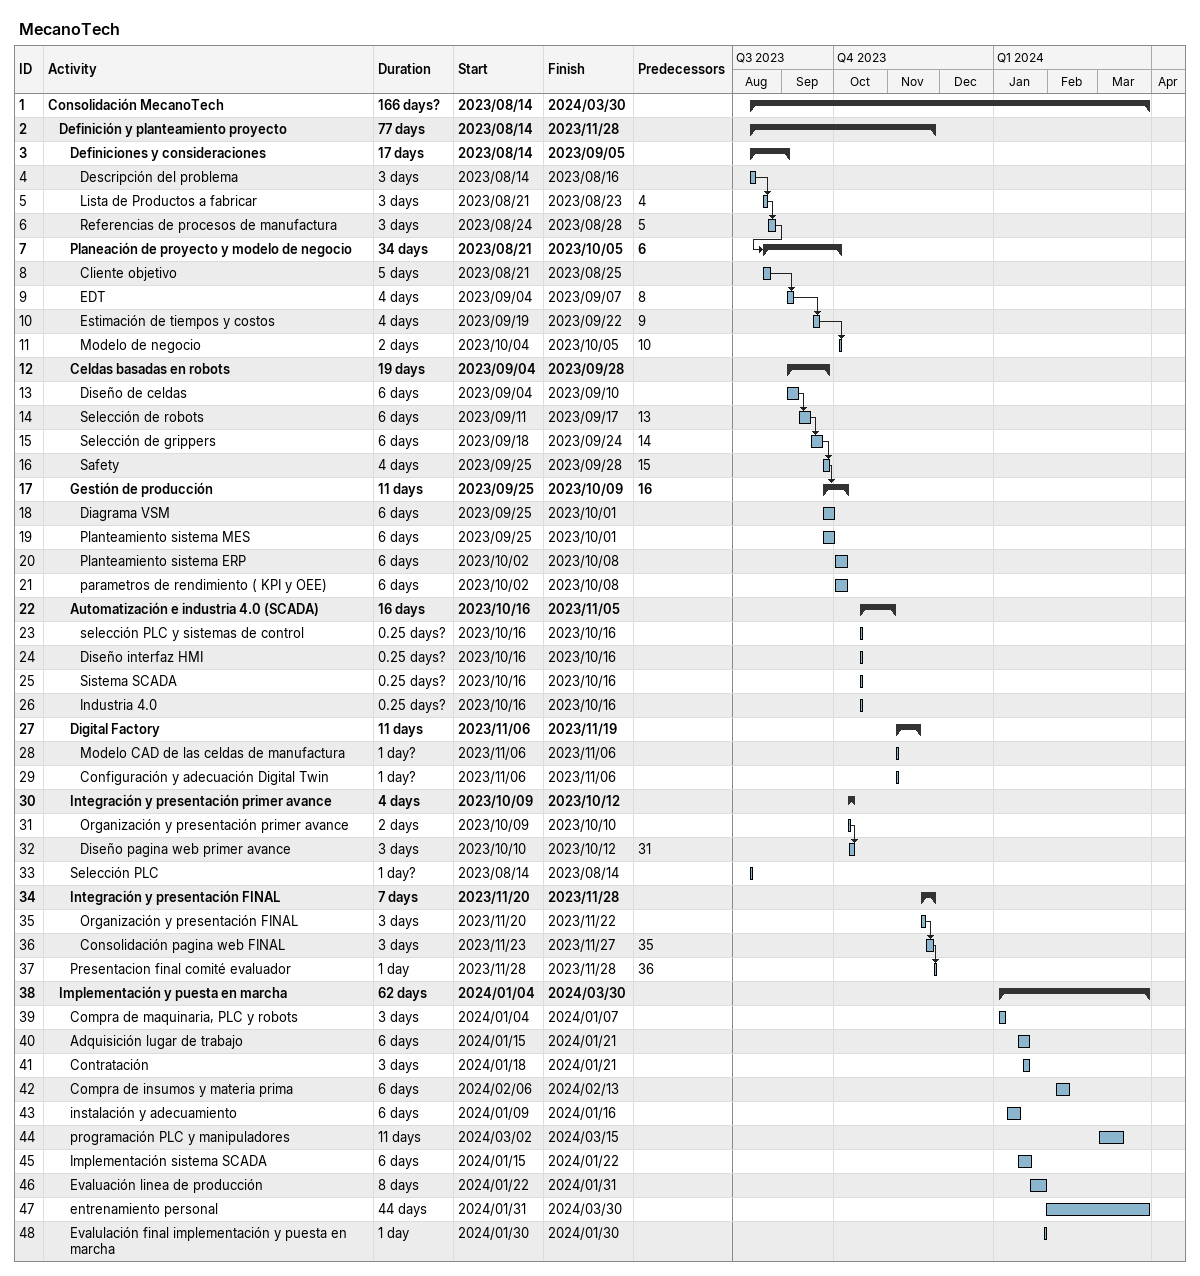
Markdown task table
MecanoTech

| ID | Level | Task | Duration | Start | Finish | Predecessors |
|---|---|---|---|---|---|---|
| 1 | 1 | **Consolidación MecanoTech** | 166d? | 2023-08-14 | 2024-03-30 |  |
| 2 | 2 | **Definición y planteamiento proyecto** | 77d | 2023-08-14 | 2023-11-28 |  |
| 3 | 3 | **Definiciones y consideraciones** | 17d | 2023-08-14 | 2023-09-05 |  |
| 4 | 4 | Descripción del problema | 3d | 2023-08-14 | 2023-08-16 |  |
| 5 | 4 | Lista de Productos a fabricar | 3d | 2023-08-21 | 2023-08-23 | 4 |
| 6 | 4 | Referencias de procesos de manufactura | 3d | 2023-08-24 | 2023-08-28 | 5 |
| 7 | 3 | **Planeación de proyecto y modelo de negocio** | 34d | 2023-08-21 | 2023-10-05 | 6 |
| 8 | 4 | Cliente objetivo | 5d | 2023-08-21 | 2023-08-25 |  |
| 9 | 4 | EDT | 4d | 2023-09-04 | 2023-09-07 | 8 |
| 10 | 4 | Estimación de tiempos y costos | 4d | 2023-09-19 | 2023-09-22 | 9 |
| 11 | 4 | Modelo de negocio | 2d | 2023-10-04 | 2023-10-05 | 10 |
| 12 | 3 | **Celdas basadas en robots** | 19d | 2023-09-04 | 2023-09-28 |  |
| 13 | 4 | Diseño de celdas | 6d | 2023-09-04 | 2023-09-10 |  |
| 14 | 4 | Selección de robots | 6d | 2023-09-11 | 2023-09-17 | 13 |
| 15 | 4 | Selección de grippers | 6d | 2023-09-18 | 2023-09-24 | 14 |
| 16 | 4 | Safety | 4d | 2023-09-25 | 2023-09-28 | 15 |
| 17 | 3 | **Gestión de producción** | 11d | 2023-09-25 | 2023-10-09 | 16 |
| 18 | 4 | Diagrama VSM | 6d | 2023-09-25 | 2023-10-01 |  |
| 19 | 4 | Planteamiento sistema MES | 6d | 2023-09-25 | 2023-10-01 |  |
| 20 | 4 | Planteamiento sistema ERP | 6d | 2023-10-02 | 2023-10-08 |  |
| 21 | 4 | parametros de rendimiento ( KPI y OEE) | 6d | 2023-10-02 | 2023-10-08 |  |
| 22 | 3 | **Automatización e industria 4.0 (SCADA)** | 16d | 2023-10-16 | 2023-11-05 |  |
| 23 | 4 | selección PLC y sistemas de control | 0.25d? | 2023-10-16 | 2023-10-16 |  |
| 24 | 4 | Diseño interfaz HMI | 0.25d? | 2023-10-16 | 2023-10-16 |  |
| 25 | 4 | Sistema SCADA | 0.25d? | 2023-10-16 | 2023-10-16 |  |
| 26 | 4 | Industria 4.0 | 0.25d? | 2023-10-16 | 2023-10-16 |  |
| 27 | 3 | **Digital Factory** | 11d | 2023-11-06 | 2023-11-19 |  |
| 28 | 4 | Modelo CAD de las celdas de manufactura | 1d? | 2023-11-06 | 2023-11-06 |  |
| 29 | 4 | Configuración y adecuación Digital Twin | 1d? | 2023-11-06 | 2023-11-06 |  |
| 30 | 3 | **Integración y presentación primer avance** | 4d | 2023-10-09 | 2023-10-12 |  |
| 31 | 4 | Organización y presentación primer avance | 2d | 2023-10-09 | 2023-10-10 |  |
| 32 | 4 | Diseño pagina web primer avance | 3d | 2023-10-10 | 2023-10-12 | 31 |
| 33 | 3 | Selección PLC | 1d? | 2023-08-14 | 2023-08-14 |  |
| 34 | 3 | **Integración y presentación FINAL** | 7d | 2023-11-20 | 2023-11-28 |  |
| 35 | 4 | Organización y presentación FINAL | 3d | 2023-11-20 | 2023-11-22 |  |
| 36 | 4 | Consolidación pagina web FINAL | 3d | 2023-11-23 | 2023-11-27 | 35 |
| 37 | 3 | Presentacion final comité evaluador | 1d | 2023-11-28 | 2023-11-28 | 36 |
| 38 | 2 | **Implementación y puesta en marcha** | 62d | 2024-01-04 | 2024-03-30 |  |
| 39 | 3 | Compra de maquinaria, PLC y robots | 3d | 2024-01-04 | 2024-01-07 |  |
| 40 | 3 | Adquisición lugar de trabajo | 6d | 2024-01-15 | 2024-01-21 |  |
| 41 | 3 | Contratación | 3d | 2024-01-18 | 2024-01-21 |  |
| 42 | 3 | Compra de insumos y materia prima | 6d | 2024-02-06 | 2024-02-13 |  |
| 43 | 3 | instalación y adecuamiento | 6d | 2024-01-09 | 2024-01-16 |  |
| 44 | 3 | programación PLC y manipuladores | 11d | 2024-03-02 | 2024-03-15 |  |
| 45 | 3 | Implementación sistema SCADA | 6d | 2024-01-15 | 2024-01-22 |  |
| 46 | 3 | Evaluación linea de producción | 8d | 2024-01-22 | 2024-01-31 |  |
| 47 | 3 | entrenamiento personal | 44d | 2024-01-31 | 2024-03-30 |  |
| 48 | 3 | Evalulación final implementación y puesta en marcha | 1d | 2024-01-30 | 2024-01-30 |  |
